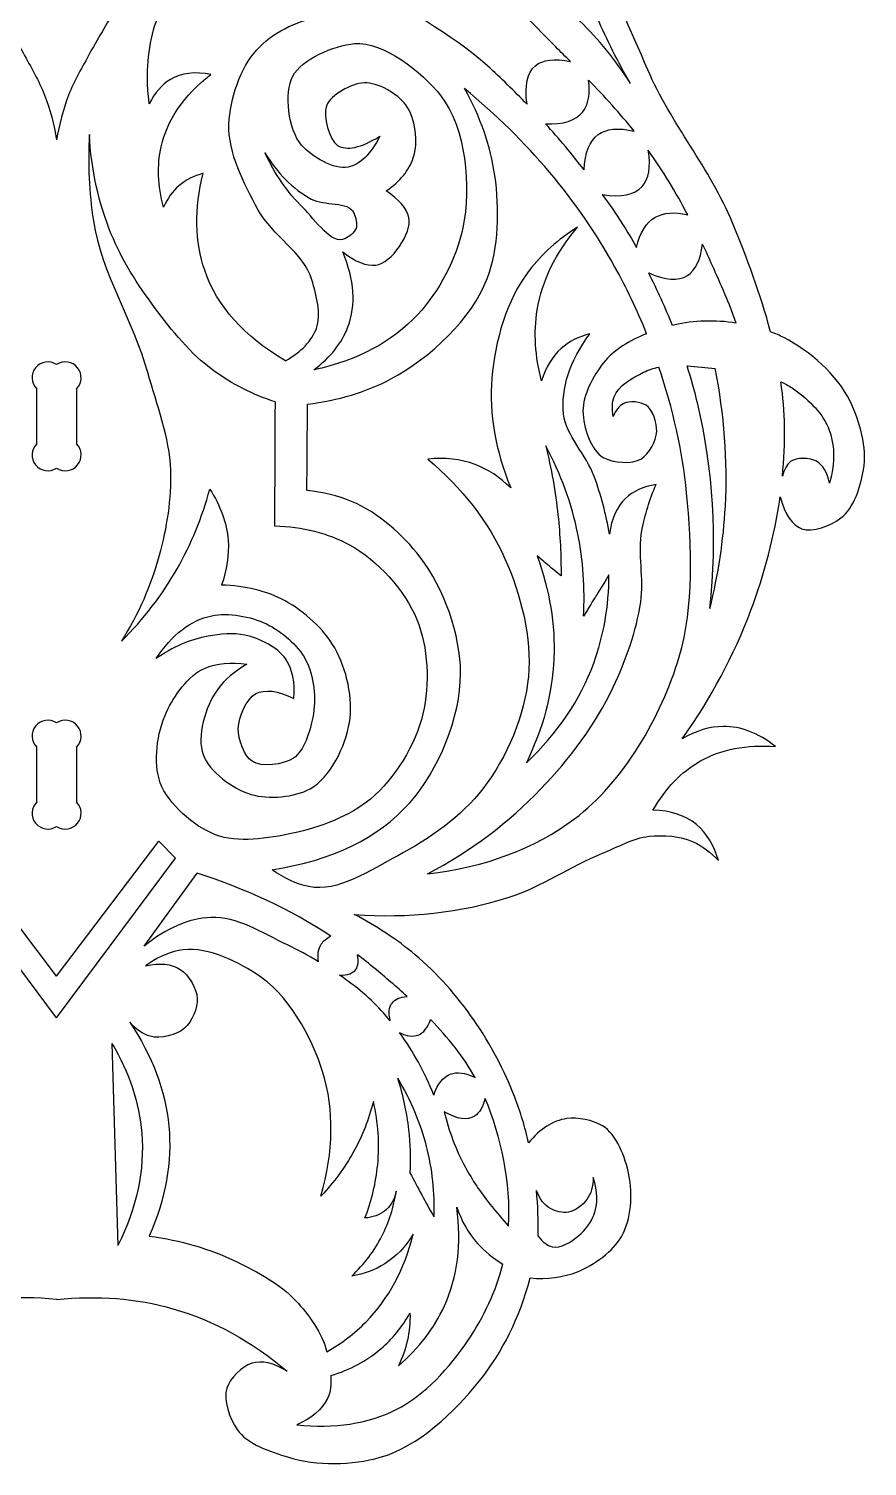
# Model space of a CAD drawing. Header units: millimetres. Extents: x -149 to 358, y -5 to 259.
# Drawn here: x -38.8 to 45.5, y -2.1 to 142.3 of the extents above; entities that cross this region are included whole.
import ezdxf

# ---------------------------------------------------------------- set-up
doc = ezdxf.new("R2010")
doc.units = ezdxf.units.MM
doc.linetypes.add('K5LT32769', pattern=[0])

msp = doc.modelspace()

# ---------------------------------------------------------------- linework, layer by layer
at = {"color": 30, "linetype": 'K5LT32769', "true_color": 0xff8000}
for p, q in [((-37.952, 100.588), (-37.952, 106.097)), ((-33.952, 106.097), (-33.952, 100.588)), ((-37.952, 64.588), (-37.952, 70.097)), ((-33.952, 70.097), (-33.952, 64.588)), ((-35.952, 47.101), (-46.228, 60.643)), ((-35.952, 47.101), (-25.675, 60.643)), ((-25.675, 60.643), (-23.985, 58.938)), ((-35.952, 42.913), (-47.918, 58.938)), ((-35.952, 42.913), (-23.985, 58.938)), ((-27.14, 50.103), (-21.833, 57.431)), ((-30.383, 40.344), (-29.785, 20.047))]:
    msp.add_line(p, q, dxfattribs=at)
for centre, start, end in [((-36.829, 107.22), 56.4451, 225), ((-35.074, 107.22), 315, 123.5549), ((-36.829, 99.465), 135, 303.5549), ((-35.074, 99.465), 236.4451, 45), ((-36.829, 71.22), 56.4451, 225), ((-35.074, 71.22), 315, 123.5549), ((-36.829, 63.465), 135, 303.5549), ((-35.074, 63.465), 236.4451, 45)]:
    msp.add_arc(centre, 1.588, start, end, dxfattribs=at)
for points, knots in [([(35.817, 111.837), (34.829, 115.59), (33.433, 119.271), (31.989, 122.789), (29.782, 128.163), (25.772, 132.796), (23.482, 138.162), (21.799, 142.107), (19.645, 146.176), (19.318, 150.39), (19.124, 152.882), (19.051, 155.693), (19.849, 158.01), (20.726, 160.553), (22.35, 162.828), (24.723, 164.833)], [0, 0, 0, 0, 1, 1, 1, 2, 2, 2, 3, 3, 3, 4, 4, 4, 5, 5, 5, 5]), ([(11.336, 134.701), (10.046, 136.029), (8.718, 137.314), (7.372, 138.552), (3.695, 141.937), (-1.326, 143.989), (-4.571, 147.739), (-6.592, 150.075), (-8.588, 152.707), (-9.777, 155.548), (-10.774, 157.932), (-11.387, 160.484), (-11.614, 163.204)], [0, 0, 0, 0, 1, 1, 1, 2, 2, 2, 3, 3, 3, 4, 4, 4, 4]), ([(-35.952, 154.497), (-36.56, 156.15), (-37.433, 157.257), (-38.571, 157.82), (-39.745, 158.401), (-41.912, 158.489), (-42.94, 157.82), (-43.944, 157.166), (-44.456, 155.3), (-44.724, 153.944), (-44.996, 152.573), (-44.856, 151.006), (-44.54, 149.636), (-44.135, 147.888), (-42.942, 146.331), (-42.078, 144.713), (-41.2, 143.069), (-40.189, 141.496), (-39.309, 139.852), (-38.56, 138.454), (-37.718, 137.081), (-37.156, 135.607), (-36.606, 134.166), (-36.205, 132.669), (-35.952, 131.115)], [0, 0, 0, 0, 1, 1, 1, 2, 2, 2, 3, 3, 3, 4, 4, 4, 5, 5, 5, 6, 6, 6, 7, 7, 7, 8, 8, 8, 8]), ([(-35.952, 154.497), (-35.343, 156.15), (-34.47, 157.257), (-33.333, 157.82), (-32.158, 158.401), (-29.991, 158.489), (-28.964, 157.82), (-27.96, 157.166), (-27.448, 155.3), (-27.179, 153.944), (-26.908, 152.573), (-27.047, 151.006), (-27.364, 149.636), (-27.768, 147.888), (-28.961, 146.331), (-29.825, 144.713), (-30.703, 143.069), (-31.714, 141.496), (-32.594, 139.852), (-33.343, 138.454), (-34.185, 137.081), (-34.748, 135.607), (-35.297, 134.166), (-35.699, 132.669), (-35.952, 131.115)], [0, 0, 0, 0, 1, 1, 1, 2, 2, 2, 3, 3, 3, 4, 4, 4, 5, 5, 5, 6, 6, 6, 7, 7, 7, 8, 8, 8, 8]), ([(-26.639, 134.745), (-26.97, 137.337), (-26.827, 139.815), (-26.212, 142.18), (-25.718, 144.076), (-24.341, 145.753), (-23.819, 147.65), (-23.251, 149.713), (-23.009, 151.864), (-23.092, 154.102)], [0, 0, 0, 0, 1, 1, 1, 2, 2, 2, 3, 3, 3, 3]), ([(15.712, 138.974), (15.216, 139.469), (14.719, 139.961), (14.222, 140.451), (11.709, 142.929), (9.345, 145.822), (6.336, 147.539), (3.727, 149.028), (0.833, 150.032), (-2.348, 150.552)], [0, 0, 0, 0, 1, 1, 1, 2, 2, 2, 3, 3, 3, 3]), ([(21.738, 136.785), (20.477, 138.927), (19.366, 141.131), (18.405, 143.4), (17.405, 145.758), (16.568, 148.186), (15.892, 150.681)], [0, 0, 0, 0, 1, 1, 1, 2, 2, 2, 2]), ([(21.738, 136.785), (20.247, 139.123), (18.538, 141.225), (16.61, 143.092), (13.989, 145.63), (10.964, 147.733), (7.534, 149.399)], [0, 0, 0, 0, 1, 1, 1, 2, 2, 2, 2]), ([(-12.943, 108.928), (-11.35, 109.816), (-10.316, 110.899), (-9.842, 112.177), (-9.325, 113.57), (-9.836, 115.544), (-10.285, 117.051), (-11.097, 119.774), (-14.293, 121.505), (-15.675, 124.065), (-17.101, 126.708), (-18.742, 129.842), (-18.629, 132.705), (-18.53, 135.203), (-17.497, 138.333), (-15.823, 140.163), (-14.269, 141.861), (-12.078, 142.993), (-9.251, 143.559)], [0, 0, 0, 0, 1, 1, 1, 2, 2, 2, 3, 3, 3, 4, 4, 4, 5, 5, 5, 6, 6, 6, 6]), ([(-3.447, 131.479), (-4.382, 129.676), (-5.445, 128.642), (-6.637, 128.378), (-8.028, 128.069), (-10.342, 129.437), (-11.333, 130.593), (-12.663, 132.144), (-13.094, 135.808), (-12.219, 137.504), (-11.338, 139.213), (-8.058, 140.63), (-6.017, 140.783), (-3.068, 141.003), (0.777, 137.98), (2.667, 135.555), (5.18, 132.331), (5.772, 126.436), (4.882, 122.264), (4.235, 119.233), (2.49, 115.86), (0.363, 113.58), (-2.212, 110.819), (-5.698, 108.958), (-10.093, 107.998)], [0, 0, 0, 0, 1, 1, 1, 2, 2, 2, 3, 3, 3, 4, 4, 4, 5, 5, 5, 6, 6, 6, 7, 7, 7, 8, 8, 8, 8]), ([(11.336, 134.701), (11.074, 136.587), (11.354, 137.874), (12.175, 138.564), (12.915, 139.186), (14.094, 139.322), (15.712, 138.974)], [0, 0, 0, 0, 1, 1, 1, 2, 2, 2, 2]), ([(-20.443, 137.693), (-22.049, 137.999), (-23.402, 137.828), (-24.502, 137.181), (-25.373, 136.668), (-26.086, 135.856), (-26.639, 134.745)], [0, 0, 0, 0, 1, 1, 1, 2, 2, 2, 2]), ([(-25.2, 124.361), (-25.782, 126.528), (-25.863, 128.551), (-25.442, 130.429), (-24.832, 133.156), (-23.166, 135.577), (-20.443, 137.693)], [0, 0, 0, 0, 1, 1, 1, 2, 2, 2, 2]), ([(-10.727, 104.572), (-7.641, 104.929), (-4.851, 105.77), (-2.359, 107.095), (1.65, 109.227), (5.799, 113.12), (7.364, 117.248), (8.51, 120.274), (8.582, 124.196), (8.102, 127.524), (7.671, 130.516), (6.653, 133.43), (5.048, 136.266)], [0, 0, 0, 0, 1, 1, 1, 2, 2, 2, 3, 3, 3, 4, 4, 4, 4]), ([(-2.827, 125.985), (-1.423, 126.954), (-0.513, 128.061), (-0.095, 129.308), (0.427, 130.864), (0.122, 133.35), (-0.833, 134.625), (-1.679, 135.754), (-3.664, 136.912), (-5.042, 136.84), (-6.319, 136.773), (-8.403, 135.65), (-8.808, 134.551), (-9.188, 133.518), (-8.547, 131.103), (-7.7, 130.563), (-6.81, 129.996), (-5.392, 130.301), (-3.447, 131.479)], [0, 0, 0, 0, 1, 1, 1, 2, 2, 2, 3, 3, 3, 4, 4, 4, 5, 5, 5, 6, 6, 6, 6]), ([(23.358, 111.644), (22.414, 113.991), (21.336, 116.261), (20.147, 118.402), (16.436, 125.087), (11.403, 131.042), (5.048, 136.266)], [0, 0, 0, 0, 1, 1, 1, 2, 2, 2, 2]), ([(13.197, 132.725), (15, 132.651), (16.249, 133.059), (16.944, 133.949), (17.515, 134.682), (17.712, 135.742), (17.532, 137.128)], [0, 0, 0, 0, 1, 1, 1, 2, 2, 2, 2]), ([(-32.66, 131.656), (-32.815, 128.71), (-32.678, 125.821), (-32.25, 122.99), (-31.451, 117.713), (-28.268, 112.943), (-26.814, 107.761), (-25.905, 104.52), (-24.624, 101.229), (-24.507, 97.915), (-24.407, 95.084), (-24.883, 92.101), (-25.635, 89.352), (-26.454, 86.355), (-27.719, 83.484), (-29.429, 80.737)], [0, 0, 0, 0, 1, 1, 1, 2, 2, 2, 3, 3, 3, 4, 4, 4, 5, 5, 5, 5]), ([(-13.995, 104.787), (-16.258, 105.547), (-18.309, 106.59), (-20.148, 107.914), (-22.468, 109.585), (-24.369, 111.962), (-26.096, 114.273), (-27.797, 116.549), (-29.384, 119.045), (-30.455, 121.657), (-31.734, 124.776), (-32.469, 128.109), (-32.66, 131.656)], [0, 0, 0, 0, 1, 1, 1, 2, 2, 2, 3, 3, 3, 4, 4, 4, 4]), ([(17.09, 128.098), (17.145, 129.823), (17.609, 131.004), (18.482, 131.642), (19.315, 132.25), (20.521, 132.364), (22.1, 131.983)], [0, 0, 0, 0, 1, 1, 1, 2, 2, 2, 2]), ([(18.899, 125.627), (20.804, 125.327), (22.135, 125.589), (22.892, 126.412), (23.585, 127.165), (23.796, 128.389), (23.526, 130.083)], [0, 0, 0, 0, 1, 1, 1, 2, 2, 2, 2]), ([(-15.01, 129.825), (-14.028, 127.69), (-12.748, 125.844), (-11.171, 124.287), (-9.947, 123.079), (-8.265, 120.496), (-6.962, 121.186), (-6.584, 121.385), (-6.007, 121.798), (-5.854, 122.219), (-5.697, 122.655), (-5.893, 123.345), (-6.076, 123.77), (-6.602, 124.994), (-9.079, 124.464), (-10.359, 125.173), (-12.226, 126.209), (-13.776, 127.759), (-15.01, 129.825)], [0, 0, 0, 0, 1, 1, 1, 2, 2, 2, 3, 3, 3, 4, 4, 4, 5, 5, 5, 6, 6, 6, 6]), ([(-21.213, 127.757), (-22.166, 127.503), (-22.978, 127.084), (-23.65, 126.502), (-24.298, 125.941), (-24.814, 125.227), (-25.2, 124.361)], [0, 0, 0, 0, 1, 1, 1, 2, 2, 2, 2]), ([(-12.943, 108.928), (-17.12, 111.381), (-19.828, 114.409), (-21.065, 118.01), (-22.055, 120.892), (-22.105, 124.141), (-21.213, 127.757)], [0, 0, 0, 0, 1, 1, 1, 2, 2, 2, 2]), ([(-7.183, 119.856), (-5.913, 118.872), (-4.805, 118.429), (-3.861, 118.527), (-2.32, 118.687), (-0.16, 121.805), (-0.538, 123.327), (-0.765, 124.241), (-1.528, 125.127), (-2.827, 125.985)], [0, 0, 0, 0, 1, 1, 1, 2, 2, 2, 3, 3, 3, 3]), ([(18.899, 125.627), (19.617, 124.653), (20.301, 123.656), (20.949, 122.636), (21.432, 121.876), (21.895, 121.103), (22.338, 120.318)], [0, 0, 0, 0, 1, 1, 1, 2, 2, 2, 2]), ([(22.338, 120.318), (22.679, 121.802), (23.308, 122.807), (24.225, 123.335), (25.072, 123.822), (26.165, 123.901), (27.504, 123.572)], [0, 0, 0, 0, 1, 1, 1, 2, 2, 2, 2]), ([(16.421, 122.349), (14.466, 121.116), (12.842, 119.663), (11.55, 117.99), (9.286, 115.059), (8.096, 110.855), (7.807, 107.17), (7.524, 103.57), (8.156, 99.895), (9.704, 96.146)], [0, 0, 0, 0, 1, 1, 1, 2, 2, 2, 3, 3, 3, 3]), ([(12.801, 106.893), (12.138, 109.38), (11.994, 111.762), (12.37, 114.042), (12.855, 116.983), (14.206, 119.752), (16.421, 122.349)], [0, 0, 0, 0, 1, 1, 1, 2, 2, 2, 2]), ([(23.567, 117.749), (25.248, 117.001), (26.544, 116.914), (27.456, 117.489), (28.274, 118.005), (28.782, 119.054), (28.981, 120.636)], [0, 0, 0, 0, 1, 1, 1, 2, 2, 2, 2]), ([(32.363, 112.715), (31.677, 114.671), (30.819, 116.587), (29.98, 118.471), (29.657, 119.195), (29.325, 119.917), (28.981, 120.636)], [0, 0, 0, 0, 1, 1, 1, 2, 2, 2, 2]), ([(-10.093, 107.998), (-8.415, 109.274), (-7.273, 110.716), (-6.667, 112.325), (-5.837, 114.525), (-6.009, 117.035), (-7.183, 119.856)], [0, 0, 0, 0, 1, 1, 1, 2, 2, 2, 2]), ([(32.363, 112.715), (30.257, 113.028), (28.069, 112.982), (26.187, 112.533), (26.112, 112.516), (26.036, 112.497), (25.96, 112.478)], [0, 0, 0, 0, 1, 1, 1, 2, 2, 2, 2]), ([(17.662, 111.632), (16.512, 111.339), (15.548, 110.847), (14.77, 110.155), (13.858, 109.343), (13.201, 108.256), (12.801, 106.893)], [0, 0, 0, 0, 1, 1, 1, 2, 2, 2, 2]), ([(19.631, 91.51), (19.287, 93.501), (18.774, 95.429), (18.093, 97.294), (17.297, 99.472), (15.25, 101.424), (15.016, 103.571), (14.732, 106.177), (15.614, 108.864), (17.662, 111.632)], [0, 0, 0, 0, 1, 1, 1, 2, 2, 2, 3, 3, 3, 3]), ([(23.358, 111.644), (21.663, 110.965), (20.042, 110.009), (19.029, 108.723), (17.997, 107.412), (16.937, 105.466), (16.964, 103.845), (16.99, 102.297), (17.745, 99.918), (18.994, 99.215), (19.944, 98.681), (21.919, 98.478), (22.84, 99.073), (23.591, 99.559), (24.335, 100.872), (24.371, 101.815), (24.404, 102.669), (23.987, 104.02), (23.303, 104.45), (22.761, 104.79), (21.65, 104.935), (21.059, 104.628), (20.614, 104.397), (20.258, 103.958), (19.991, 103.311)], [0, 0, 0, 0, 1, 1, 1, 2, 2, 2, 3, 3, 3, 4, 4, 4, 5, 5, 5, 6, 6, 6, 7, 7, 7, 8, 8, 8, 8]), ([(36.798, 95.245), (37.267, 93.474), (37.991, 92.4), (38.971, 92.022), (39.997, 91.627), (41.897, 92.387), (42.888, 93.126), (44.192, 94.098), (44.884, 96.296), (45.167, 97.969), (45.54, 100.17), (44.804, 102.869), (43.814, 104.877), (42.518, 107.507), (39.753, 109.931), (37.155, 111.252), (36.731, 111.467), (36.283, 111.662), (35.817, 111.837)], [0, 0, 0, 0, 1, 1, 1, 2, 2, 2, 3, 3, 3, 4, 4, 4, 5, 5, 5, 6, 6, 6, 6]), ([(29.727, 84.043), (30.471, 91.159), (30.063, 97.998), (28.502, 104.561), (28.197, 105.843), (27.838, 107.125), (27.431, 108.401)], [0, 0, 0, 0, 1, 1, 1, 2, 2, 2, 2]), ([(1.327, 57.369), (7.182, 58.057), (12.109, 59.9), (16.106, 62.898), (21.016, 66.579), (24.862, 73.187), (26.633, 79.166), (28.141, 84.257), (27.911, 90.257), (27.377, 95.648), (26.962, 99.847), (25.996, 104.141), (24.602, 108.276)], [0, 0, 0, 0, 1, 1, 1, 2, 2, 2, 3, 3, 3, 4, 4, 4, 4]), ([(19.991, 103.311), (19.864, 104.057), (19.899, 104.722), (20.098, 105.305), (20.48, 106.427), (21.966, 107.203), (23.053, 107.762), (23.533, 108.008), (24.055, 108.172), (24.602, 108.276)], [0, 0, 0, 0, 1, 1, 1, 2, 2, 2, 3, 3, 3, 3]), ([(29.727, 84.043), (30.573, 87.452), (31.089, 90.874), (31.274, 94.308), (31.522, 98.901), (31.18, 103.516), (30.247, 108.153)], [0, 0, 0, 0, 1, 1, 1, 2, 2, 2, 2]), ([(37.012, 97.328), (37.175, 98.988), (37.246, 100.637), (37.226, 102.278), (37.208, 103.792), (37.077, 105.308), (36.856, 106.818)], [0, 0, 0, 0, 1, 1, 1, 2, 2, 2, 2]), ([(36.856, 106.818), (37.249, 106.638), (37.624, 106.432), (37.974, 106.195), (39.395, 105.231), (40.964, 103.79), (41.606, 102.242), (42.279, 100.62), (42.326, 98.744), (41.748, 96.616)], [0, 0, 0, 0, 1, 1, 1, 2, 2, 2, 3, 3, 3, 3]), ([(17.011, 83.26), (17.176, 86.087), (16.988, 88.839), (16.447, 91.516), (15.83, 94.57), (14.753, 97.527), (13.217, 100.387)], [0, 0, 0, 0, 1, 1, 1, 2, 2, 2, 2]), ([(13.217, 100.387), (13.783, 98.08), (14.194, 95.755), (14.447, 93.413), (14.666, 91.392), (14.769, 89.358), (14.755, 87.311)], [0, 0, 0, 0, 1, 1, 1, 2, 2, 2, 2]), ([(1.352, 99.042), (4.843, 96.116), (7.432, 92.778), (9.119, 89.028), (10.722, 85.462), (11.835, 81.044), (11.481, 77.213), (11.124, 73.338), (9.312, 69.017), (6.903, 65.916), (4.752, 63.146), (1.5, 60.874), (-1.662, 59.196), (-4.409, 57.739), (-7.698, 55.484), (-10.597, 56.095), (-11.842, 56.357), (-13.073, 56.924), (-14.289, 57.793)], [0, 0, 0, 0, 1, 1, 1, 2, 2, 2, 3, 3, 3, 4, 4, 4, 5, 5, 5, 6, 6, 6, 6]), ([(9.704, 96.146), (8.613, 97.227), (7.416, 98.014), (6.114, 98.504), (4.659, 99.053), (3.071, 99.233), (1.352, 99.042)], [0, 0, 0, 0, 1, 1, 1, 2, 2, 2, 2]), ([(41.748, 96.616), (41.517, 97.724), (41.078, 98.46), (40.431, 98.824), (39.777, 99.192), (38.429, 99.253), (37.831, 98.788), (37.447, 98.489), (37.174, 98.002), (37.012, 97.328)], [0, 0, 0, 0, 1, 1, 1, 2, 2, 2, 3, 3, 3, 3]), ([(-29.429, 80.737), (-27.205, 82.956), (-25.342, 85.384), (-23.84, 88.019), (-22.426, 90.501), (-21.332, 93.167), (-20.558, 96.018)], [0, 0, 0, 0, 1, 1, 1, 2, 2, 2, 2]), ([(-20.558, 96.018), (-19.464, 94.357), (-18.848, 92.647), (-18.712, 90.89), (-18.599, 89.42), (-18.821, 87.915), (-19.379, 86.378)], [0, 0, 0, 0, 1, 1, 1, 2, 2, 2, 2]), ([(-14.289, 57.793), (-8.242, 58.706), (-3.629, 60.946), (-0.451, 64.514), (2.431, 67.75), (4.665, 73.135), (4.656, 77.498), (4.649, 81.367), (3.025, 86.046), (0.595, 89.189), (-1.148, 91.444), (-3.62, 93.683), (-6.297, 94.789), (-7.691, 95.364), (-9.189, 95.734), (-10.789, 95.896)], [0, 0, 0, 0, 1, 1, 1, 2, 2, 2, 3, 3, 3, 4, 4, 4, 5, 5, 5, 5]), ([(1.327, 57.369), (5.69, 59.671), (9.495, 62.519), (12.74, 65.912), (15.592, 68.895), (18.24, 72.39), (20.001, 76.127), (21.263, 78.807), (22.331, 81.748), (22.77, 84.68), (23.121, 87.028), (22.455, 89.542), (22.893, 91.879), (23.186, 93.446), (23.658, 94.984), (24.308, 96.494)], [0, 0, 0, 0, 1, 1, 1, 2, 2, 2, 3, 3, 3, 4, 4, 4, 5, 5, 5, 5]), ([(24.308, 96.494), (23.021, 96.282), (21.995, 95.81), (21.231, 95.079), (20.349, 94.235), (19.816, 93.045), (19.631, 91.51)], [0, 0, 0, 0, 1, 1, 1, 2, 2, 2, 2]), ([(26.936, 70.935), (29.836, 75.011), (32.139, 79.319), (33.845, 83.861), (35.213, 87.505), (36.198, 91.3), (36.798, 95.245)], [0, 0, 0, 0, 1, 1, 1, 2, 2, 2, 2]), ([(-14.046, 92.326), (-11.196, 92.255), (-8.684, 91.622), (-6.508, 90.429), (-3.684, 88.879), (-0.946, 85.881), (0.26, 82.942), (1.397, 80.174), (1.578, 76.392), (0.876, 73.456), (0.132, 70.348), (-1.937, 66.933), (-4.406, 64.892), (-6.496, 63.164), (-9.476, 62.033), (-12.2, 61.457), (-14.693, 60.929), (-17.755, 60.426), (-19.994, 61.303), (-22.183, 62.16), (-24.755, 64.383), (-25.532, 66.533), (-26.257, 68.538), (-25.863, 71.566), (-24.917, 73.609), (-24.138, 75.293), (-22.734, 77.291), (-21.071, 78.019), (-19.856, 78.552), (-18.437, 78.689), (-16.815, 78.43)], [0, 0, 0, 0, 1, 1, 1, 2, 2, 2, 3, 3, 3, 4, 4, 4, 5, 5, 5, 6, 6, 6, 7, 7, 7, 8, 8, 8, 9, 9, 9, 10, 10, 10, 10]), ([(12.345, 89.311), (13.624, 85.841), (14.188, 82.405), (14.037, 79.004), (13.881, 75.48), (12.958, 71.993), (11.268, 68.543)], [0, 0, 0, 0, 1, 1, 1, 2, 2, 2, 2]), ([(11.268, 68.543), (14.423, 71.514), (16.679, 74.847), (18.037, 78.542), (19.049, 81.298), (19.562, 84.255), (19.575, 87.414)], [0, 0, 0, 0, 1, 1, 1, 2, 2, 2, 2]), ([(-16.815, 78.43), (-18.069, 77.732), (-19.061, 76.877), (-19.789, 75.866), (-21.026, 74.148), (-21.875, 71.137), (-21.225, 69.353), (-20.614, 67.678), (-18.253, 65.904), (-16.405, 65.354), (-14.642, 64.829), (-12.018, 65.066), (-10.457, 65.918), (-8.432, 67.023), (-6.908, 70.205), (-6.508, 72.584), (-6.114, 74.927), (-6.788, 77.967), (-7.995, 80.071), (-9.079, 81.96), (-11.026, 83.736), (-12.969, 84.788), (-14.841, 85.801), (-16.978, 86.331), (-19.379, 86.378)], [0, 0, 0, 0, 1, 1, 1, 2, 2, 2, 3, 3, 3, 4, 4, 4, 5, 5, 5, 6, 6, 6, 7, 7, 7, 8, 8, 8, 8]), ([(-25.943, 78.994), (-24.339, 81.428), (-22.476, 82.864), (-20.353, 83.301), (-18.685, 83.645), (-16.461, 83.249), (-14.867, 82.481), (-13.333, 81.742), (-11.71, 80.359), (-10.918, 78.891), (-10.051, 77.285), (-9.835, 74.931), (-10.2, 73.097), (-10.484, 71.67), (-11.051, 69.707), (-12.149, 68.994), (-13.156, 68.341), (-15.373, 68.045), (-16.302, 68.687), (-17.097, 69.236), (-17.699, 70.89), (-17.687, 71.969), (-17.673, 73.149), (-16.88, 74.954), (-15.943, 75.456), (-15.013, 75.954), (-13.731, 75.8), (-12.098, 74.994)], [0, 0, 0, 0, 1, 1, 1, 2, 2, 2, 3, 3, 3, 4, 4, 4, 5, 5, 5, 6, 6, 6, 7, 7, 7, 8, 8, 8, 9, 9, 9, 9]), ([(-12.098, 74.994), (-11.965, 76.602), (-12.238, 77.918), (-12.918, 78.942), (-13.72, 80.151), (-15.53, 81.026), (-17.02, 81.352), (-18.177, 81.606), (-19.521, 81.462), (-20.712, 81.25), (-22.549, 80.922), (-24.293, 80.17), (-25.943, 78.994)], [0, 0, 0, 0, 1, 1, 1, 2, 2, 2, 3, 3, 3, 4, 4, 4, 4]), ([(36.314, 70.164), (34.588, 71.525), (32.837, 72.197), (31.061, 72.182), (29.701, 72.17), (28.326, 71.754), (26.936, 70.935)], [0, 0, 0, 0, 1, 1, 1, 2, 2, 2, 2]), ([(23.999, 63.784), (25.267, 65.976), (26.839, 67.608), (28.717, 68.68), (30.854, 69.9), (33.386, 70.395), (36.314, 70.164)], [0, 0, 0, 0, 1, 1, 1, 2, 2, 2, 2]), ([(30.575, 58.708), (30.127, 60.28), (29.389, 61.487), (28.361, 62.33), (27.247, 63.242), (25.793, 63.727), (23.999, 63.784)], [0, 0, 0, 0, 1, 1, 1, 2, 2, 2, 2]), ([(-6.034, 53.298), (-0.559, 52.884), (4.636, 53.463), (9.551, 55.033), (12.792, 56.069), (15.708, 58.162), (18.909, 59.435), (20.457, 60.05), (21.996, 60.984), (23.609, 61.144), (25.054, 61.287), (26.739, 61.189), (28.053, 60.588), (28.976, 60.167), (29.817, 59.54), (30.575, 58.708)], [0, 0, 0, 0, 1, 1, 1, 2, 2, 2, 3, 3, 3, 4, 4, 4, 5, 5, 5, 5]), ([(-9.611, 48.546), (-10.641, 49.154), (-11.694, 49.713), (-12.741, 50.227), (-15.167, 51.415), (-17.902, 53.13), (-20.433, 52.996), (-22.695, 52.876), (-24.93, 51.911), (-27.14, 50.103)], [0, 0, 0, 0, 1, 1, 1, 2, 2, 2, 3, 3, 3, 3]), ([(11.501, 30.36), (11.138, 31.923), (10.674, 33.443), (10.108, 34.922), (8.078, 40.23), (4.5, 45.56), (0.095, 49.237), (-1.759, 50.784), (-3.802, 52.138), (-6.034, 53.298)], [0, 0, 0, 0, 1, 1, 1, 2, 2, 2, 3, 3, 3, 3]), ([(-9.611, 48.546), (-9.737, 49.247), (-9.651, 49.832), (-9.354, 50.302), (-9.143, 50.636), (-8.825, 50.911), (-8.4, 51.128)], [0, 0, 0, 0, 1, 1, 1, 2, 2, 2, 2]), ([(-9.373, 25.006), (-8.096, 29.508), (-8.033, 33.649), (-9.185, 37.427), (-10.295, 41.065), (-12.714, 45.315), (-15.892, 47.334), (-18.059, 48.71), (-21.197, 50.219), (-23.707, 49.672), (-24.834, 49.426), (-25.941, 48.914), (-27.03, 48.134)], [0, 0, 0, 0, 1, 1, 1, 2, 2, 2, 3, 3, 3, 4, 4, 4, 4]), ([(-7.499, 47.201), (-6.696, 47.187), (-6.152, 47.38), (-5.868, 47.779), (-5.628, 48.116), (-5.573, 48.599), (-5.702, 49.229)], [0, 0, 0, 0, 1, 1, 1, 2, 2, 2, 2]), ([(-0.71, 45.038), (-1.788, 46.027), (-2.891, 46.969), (-3.97, 47.861), (-4.537, 48.33), (-5.114, 48.786), (-5.702, 49.229)], [0, 0, 0, 0, 1, 1, 1, 2, 2, 2, 2]), ([(-27.03, 48.134), (-25.564, 48.465), (-24.393, 48.341), (-23.515, 47.76), (-22.678, 47.207), (-21.86, 45.856), (-21.806, 44.855), (-21.753, 43.888), (-22.36, 42.502), (-23.088, 41.863), (-23.883, 41.165), (-25.5, 40.768), (-26.549, 41.052), (-27.284, 41.25), (-27.968, 41.72), (-28.6, 42.462)], [0, 0, 0, 0, 1, 1, 1, 2, 2, 2, 3, 3, 3, 4, 4, 4, 5, 5, 5, 5]), ([(-2.409, 42.617), (-2.628, 42.881), (-2.851, 43.141), (-3.08, 43.396), (-4.354, 44.815), (-5.869, 46.079), (-7.499, 47.201)], [0, 0, 0, 0, 1, 1, 1, 2, 2, 2, 2]), ([(-2.409, 42.617), (-2.603, 43.395), (-2.545, 43.986), (-2.233, 44.391), (-1.943, 44.767), (-1.436, 44.983), (-0.71, 45.038)], [0, 0, 0, 0, 1, 1, 1, 2, 2, 2, 2]), ([(-28.6, 42.462), (-26.314, 39.077), (-25.004, 35.601), (-24.669, 32.035), (-24.331, 28.439), (-24.985, 24.75), (-26.632, 20.97)], [0, 0, 0, 0, 1, 1, 1, 2, 2, 2, 2]), ([(-1.477, 41.421), (-0.743, 41.063), (-0.121, 40.982), (0.389, 41.177), (0.934, 41.385), (1.351, 41.909), (1.641, 42.75)], [0, 0, 0, 0, 1, 1, 1, 2, 2, 2, 2]), ([(-30.383, 40.344), (-28.639, 37.381), (-27.642, 34.375), (-27.392, 31.328), (-27.089, 27.629), (-27.886, 23.869), (-29.785, 20.047)], [0, 0, 0, 0, 1, 1, 1, 2, 2, 2, 2]), ([(-1.676, 36.845), (-0.364, 34.652), (0.596, 32.367), (1.202, 29.99), (1.784, 27.71), (2.042, 25.346), (1.974, 22.898)], [0, 0, 0, 0, 1, 1, 1, 2, 2, 2, 2]), ([(-1.676, 36.845), (-1.142, 35.135), (-0.776, 33.404), (-0.578, 31.652), (-0.418, 30.231), (-0.369, 28.797), (-0.43, 27.349)], [0, 0, 0, 0, 1, 1, 1, 2, 2, 2, 2]), ([(1.965, 35.151), (2.341, 36.266), (2.887, 36.964), (3.603, 37.245), (4.286, 37.512), (5.124, 37.401), (6.116, 36.91)], [0, 0, 0, 0, 1, 1, 1, 2, 2, 2, 2]), ([(7.134, 34.81), (6.91, 33.938), (6.554, 33.345), (6.065, 33.03), (5.339, 32.562), (4.32, 32.71), (3.009, 33.475)], [0, 0, 0, 0, 1, 1, 1, 2, 2, 2, 2]), ([(-4.103, 34.514), (-4.564, 32.716), (-5.229, 31.03), (-6.097, 29.457), (-6.979, 27.857), (-8.071, 26.373), (-9.373, 25.006)], [0, 0, 0, 0, 1, 1, 1, 2, 2, 2, 2]), ([(-4.957, 22.798), (-4.276, 24.557), (-3.849, 26.337), (-3.675, 28.139), (-3.474, 30.235), (-3.616, 32.36), (-4.103, 34.514)], [0, 0, 0, 0, 1, 1, 1, 2, 2, 2, 2]), ([(3.009, 33.475), (3.486, 31.51), (4.189, 29.66), (5.116, 27.926), (5.818, 26.613), (6.69, 25.367), (7.608, 24.187), (8.199, 23.428), (8.825, 22.696), (9.488, 21.992)], [0, 0, 0, 0, 1, 1, 1, 2, 2, 2, 3, 3, 3, 3]), ([(11.65, 16.768), (13.389, 16.617), (14.973, 16.827), (16.403, 17.397), (18.11, 18.079), (19.985, 19.454), (20.864, 20.987), (21.815, 22.645), (21.985, 25.213), (21.582, 27.14), (21.218, 28.882), (20.373, 31.193), (18.915, 32.063), (17.962, 32.632), (16.449, 32.94), (15.326, 32.781), (13.938, 32.584), (12.663, 31.778), (11.501, 30.36)], [0, 0, 0, 0, 1, 1, 1, 2, 2, 2, 3, 3, 3, 4, 4, 4, 5, 5, 5, 6, 6, 6, 6]), ([(-0.43, 27.349), (-0.038, 26.605), (0.358, 25.864), (0.757, 25.124), (1.159, 24.38), (1.564, 23.638), (1.974, 22.898)], [0, 0, 0, 0, 1, 1, 1, 2, 2, 2, 2]), ([(17.988, 26.857), (17.986, 25.97), (17.773, 25.235), (17.349, 24.652), (16.934, 24.08), (16.177, 23.481), (15.494, 23.374), (14.939, 23.287), (14.201, 23.463), (13.702, 23.745), (13.072, 24.1), (12.599, 24.707), (12.282, 25.565)], [0, 0, 0, 0, 1, 1, 1, 2, 2, 2, 3, 3, 3, 4, 4, 4, 4]), ([(12.467, 20.974), (12.905, 20.39), (13.371, 20.029), (13.866, 19.891), (14.681, 19.665), (15.824, 20.431), (16.545, 21.025), (17.179, 21.546), (17.756, 22.333), (18.05, 23.086), (18.484, 24.198), (18.463, 25.456), (17.988, 26.857)], [0, 0, 0, 0, 1, 1, 1, 2, 2, 2, 3, 3, 3, 4, 4, 4, 4]), ([(-6.289, 16.958), (-5.021, 18.164), (-4.01, 19.503), (-3.255, 20.975), (-2.542, 22.366), (-2.058, 23.876), (-1.802, 25.504)], [0, 0, 0, 0, 1, 1, 1, 2, 2, 2, 2]), ([(-1.802, 25.504), (-2.018, 24.604), (-2.417, 23.928), (-2.999, 23.475), (-3.51, 23.076), (-4.163, 22.851), (-4.957, 22.798)], [0, 0, 0, 0, 1, 1, 1, 2, 2, 2, 2]), ([(-1.589, 7.942), (0.478, 9.733), (2.017, 11.742), (3.026, 13.967), (4.356, 16.896), (4.769, 20.2), (4.266, 23.88)], [0, 0, 0, 0, 1, 1, 1, 2, 2, 2, 2]), ([(4.266, 23.88), (4.748, 22.486), (5.446, 21.275), (6.359, 20.248), (7.078, 19.441), (7.93, 18.747), (8.916, 18.166)], [0, 0, 0, 0, 1, 1, 1, 2, 2, 2, 2]), ([(-26.632, 20.97), (-23.486, 20.569), (-20.553, 19.708), (-17.833, 18.385), (-15.737, 17.367), (-13.492, 16.189), (-11.926, 14.509), (-10.585, 13.07), (-9.259, 11.228), (-8.787, 9.34)], [0, 0, 0, 0, 1, 1, 1, 2, 2, 2, 3, 3, 3, 3]), ([(-8.787, 9.34), (-7.297, 10.199), (-5.982, 11.209), (-4.844, 12.367), (-2.555, 14.695), (-0.977, 17.627), (-0.107, 21.163)], [0, 0, 0, 0, 1, 1, 1, 2, 2, 2, 2]), ([(-0.107, 21.163), (-0.877, 19.9), (-1.827, 18.912), (-2.956, 18.197), (-3.933, 17.579), (-5.044, 17.166), (-6.289, 16.958)], [0, 0, 0, 0, 1, 1, 1, 2, 2, 2, 2]), ([(-11.8, 2.014), (-8.013, 1.609), (-4.679, 2.122), (-1.801, 3.552), (1.057, 4.972), (3.575, 7.808), (5.429, 10.526), (6.98, 12.798), (8.24, 15.545), (8.916, 18.166)], [0, 0, 0, 0, 1, 1, 1, 2, 2, 2, 3, 3, 3, 3]), ([(-12.776, 7.401), (-14.128, 8.239), (-15.314, 8.506), (-16.335, 8.202), (-17.329, 7.906), (-18.52, 6.67), (-18.846, 5.692), (-19.237, 4.517), (-18.536, 2.641), (-17.812, 1.557), (-16.812, 0.061), (-14.458, -0.678), (-12.643, -1.249), (-9.794, -2.146), (-6.219, -2.044), (-3.413, -1.249), (0.413, -0.166), (3.999, 3.243), (6.555, 6.43), (8.897, 9.349), (10.595, 12.795), (11.65, 16.768)], [0, 0, 0, 0, 1, 1, 1, 2, 2, 2, 3, 3, 3, 4, 4, 4, 5, 5, 5, 6, 6, 6, 7, 7, 7, 7]), ([(-35.952, 14.597), (-40.07, 15.032), (-43.967, 14.726), (-47.644, 13.678), (-51.747, 12.509), (-55.575, 10.417), (-59.128, 7.401)], [0, 0, 0, 0, 1, 1, 1, 2, 2, 2, 2]), ([(-35.952, 14.597), (-31.834, 15.032), (-27.936, 14.726), (-24.26, 13.678), (-20.157, 12.509), (-16.329, 10.417), (-12.776, 7.401)], [0, 0, 0, 0, 1, 1, 1, 2, 2, 2, 2]), ([(-8.388, 6.962), (-6.447, 7.544), (-4.767, 8.443), (-3.348, 9.661), (-2.205, 10.642), (-1.232, 11.829), (-0.428, 13.222)], [0, 0, 0, 0, 1, 1, 1, 2, 2, 2, 2]), ([(-0.428, 13.222), (-0.409, 12.293), (-0.497, 11.387), (-0.691, 10.505), (-0.885, 9.628), (-1.184, 8.773), (-1.589, 7.942)], [0, 0, 0, 0, 1, 1, 1, 2, 2, 2, 2]), ([(-8.388, 6.962), (-8.337, 6.123), (-8.41, 5.306), (-8.726, 4.663), (-9.266, 3.562), (-10.291, 2.679), (-11.8, 2.014)], [0, 0, 0, 0, 1, 1, 1, 2, 2, 2, 2])]:
    msp.add_open_spline(points, degree=3, knots=knots, dxfattribs=at)
for points in [[(22.1, 131.983), (20.682, 133.772), (19.132, 135.474), (17.532, 137.128)], [(17.09, 128.098), (15.865, 129.688), (14.559, 131.231), (13.197, 132.725)], [(27.504, 123.572), (26.306, 125.829), (24.987, 128.022), (23.526, 130.083)], [(25.96, 112.478), (25.242, 114.266), (24.438, 116.029), (23.567, 117.749)], [(27.431, 108.401), (28.388, 108.348), (29.348, 108.234), (30.247, 108.153)], [(-13.995, 104.787), (-14.029, 96.479), (-14.012, 100.633), (-14.046, 92.326)], [(-10.789, 95.896), (-10.748, 101.68), (-10.768, 98.788), (-10.727, 104.572)], [(14.755, 87.311), (13.148, 88.644), (13.952, 87.978), (12.345, 89.311)], [(19.575, 87.414), (17.866, 84.645), (18.721, 86.029), (17.011, 83.26)], [(-8.4, 51.128), (-12.443, 53.777), (-16.92, 55.878), (-21.833, 57.431)], [(6.116, 36.91), (4.958, 38.982), (3.386, 40.932), (1.641, 42.75)], [(1.965, 35.151), (1.047, 37.455), (-0.101, 39.545), (-1.477, 41.421)], [(9.488, 21.992), (9.724, 26.311), (8.751, 30.989), (7.134, 34.81)], [(12.467, 20.974), (12.489, 22.539), (12.428, 24.069), (12.282, 25.565)]]:
    msp.add_open_spline(points, degree=3, dxfattribs=at)

doc.saveas('drawing.dxf')
